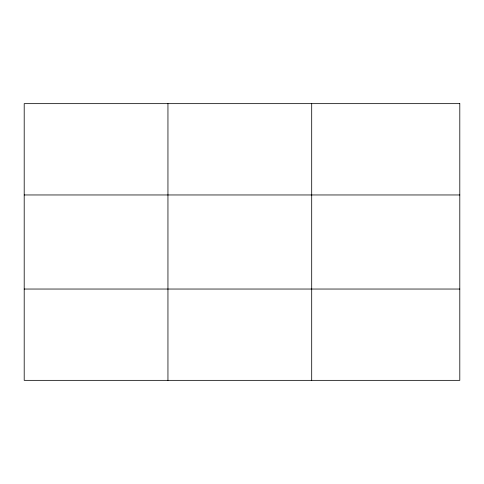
<?xml version="1.0" encoding="UTF-8"?>
<svg xmlns="http://www.w3.org/2000/svg" width="484" height="484" viewBox="0 0 484 484"><rect width="100%" height="100%" fill="white"/><g stroke="black" fill="none" stroke-linecap="round" stroke-linejoin="round"><path stroke-width="0.73" d="M167.948 380.351L167.948 103.649M311.696 380.351L311.696 103.649M24.2 194.961L459.8 194.961M24.2 289.039L459.8 289.039M459.8 103.649L24.2 103.649L24.2 380.351L459.8 380.351L459.8 103.649"/></g></svg>
